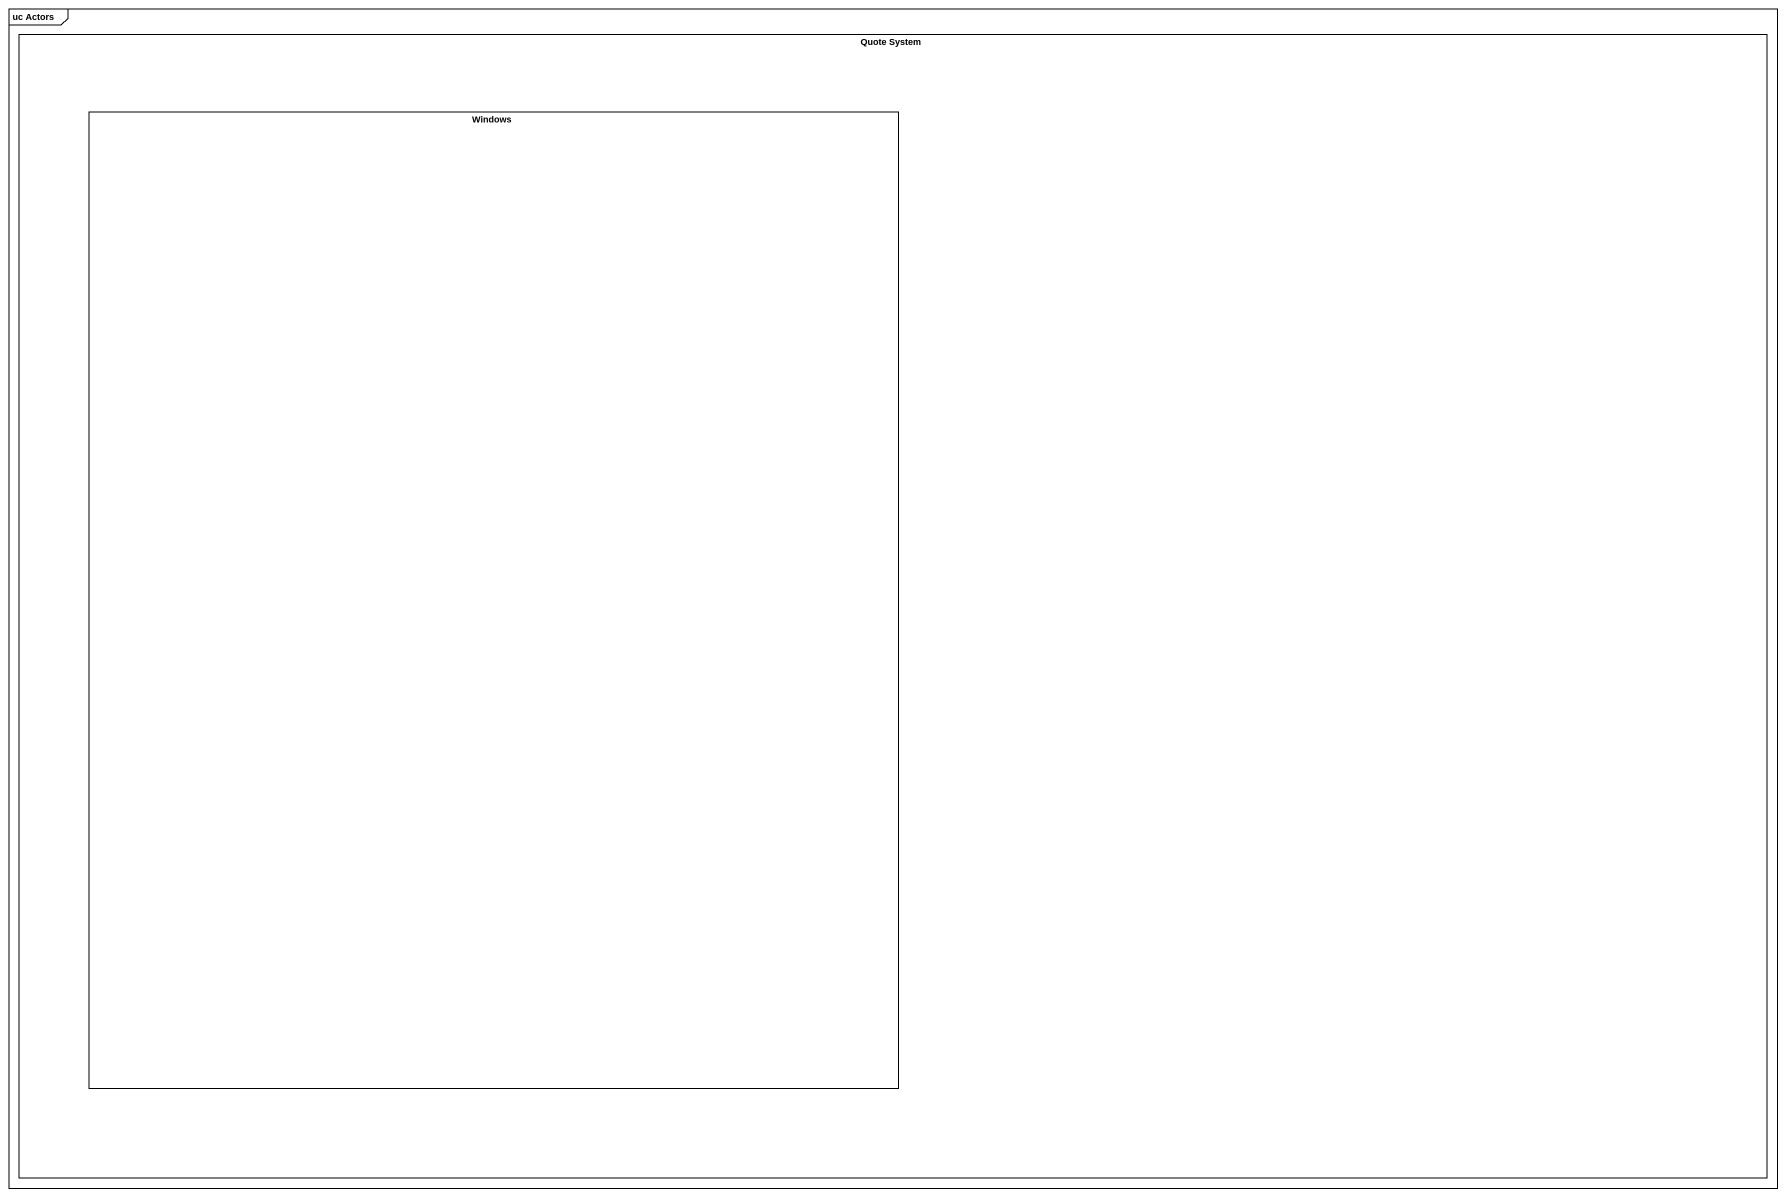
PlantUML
@startuml
mainframe uc Actors
rectangle "Quote System" as Quote_System {
  rectangle Windows
}
@enduml
